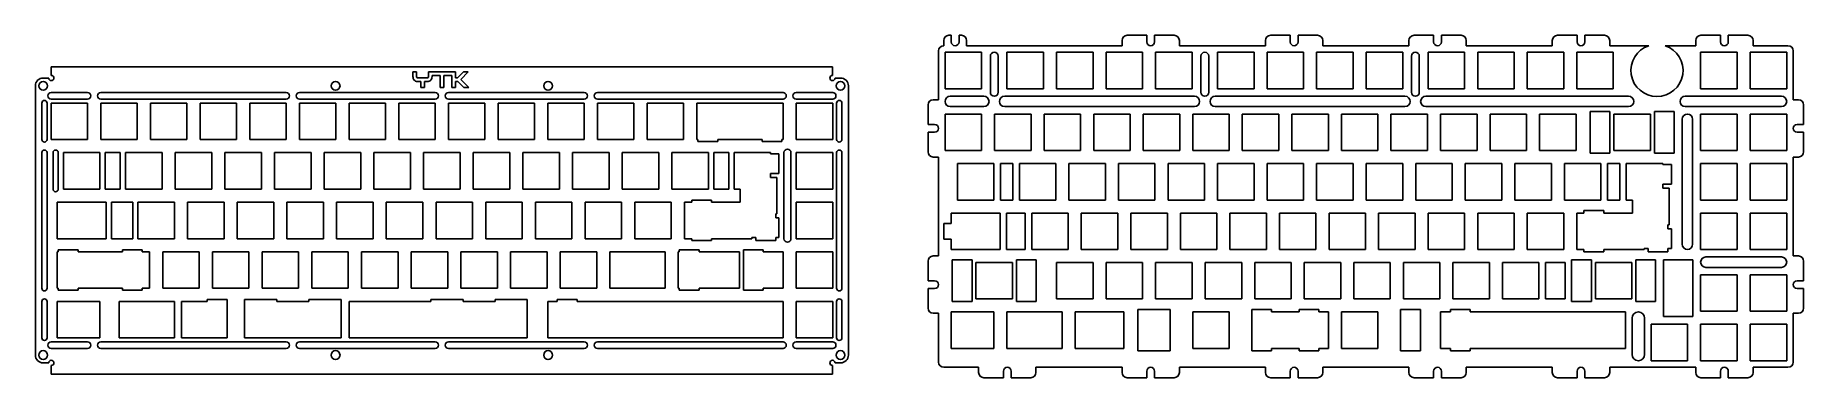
# Model space of a CAD drawing. Header units: millimetres. Extents: x 108 to 787, y 98 to 230.
import ezdxf

# ---------------------------------------------------------------- set-up
doc = ezdxf.new("R2010")
doc.units = ezdxf.units.MM

msp = doc.modelspace()

# ---------------------------------------------------------------- linework, layer by layer
for p, q in [((454.76, 205.14), (454.76, 223.89)), ((456.76, 225.89), (456.76, 227.89)), ((458.76, 229.89), (459.63, 229.89)), ((459.63, 227.39), (459.63, 229.89)), ((462.63, 229.89), (463.51, 229.89)), ((462.63, 227.39), (462.63, 229.89)), ((465.51, 225.89), (465.51, 227.89)), ((465.51, 225.89), (525.13, 225.89)), ((525.13, 227.89), (525.13, 225.89)), ((527.13, 229.89), (534.63, 229.89)), ((534.63, 227.39), (534.63, 229.89)), ((537.63, 229.89), (545.13, 229.89)), ((537.63, 227.39), (537.63, 229.89)), ((547.13, 227.89), (547.13, 225.89)), ((547.13, 225.89), (580.13, 225.89)), ((580.13, 227.89), (580.13, 225.89)), ((582.13, 229.89), (589.63, 229.89)), ((589.63, 227.39), (589.63, 229.89)), ((592.63, 229.89), (600.13, 229.89)), ((592.63, 227.39), (592.63, 229.89)), ((602.13, 227.89), (602.13, 225.89)), ((602.13, 225.89), (635.13, 225.89)), ((635.13, 227.89), (635.13, 225.89)), ((644.63, 229.89), (637.13, 229.89)), ((644.63, 227.39), (644.63, 229.89)), ((655.13, 229.89), (647.63, 229.89)), ((647.63, 227.39), (647.63, 229.89)), ((657.13, 227.89), (657.13, 225.89)), ((657.13, 225.89), (690.13, 225.89)), ((690.13, 227.89), (690.13, 225.89)), ((699.63, 229.89), (692.13, 229.89)), ((699.63, 227.39), (699.63, 229.89)), ((710.13, 229.89), (702.63, 229.89)), ((702.63, 227.39), (702.63, 229.89)), ((712.13, 227.89), (712.13, 225.89)), ((712.13, 225.89), (727.13, 225.89)), ((733.38, 225.89), (745.13, 225.89)), ((745.13, 227.89), (745.13, 225.89)), ((754.63, 229.89), (747.13, 229.89)), ((754.63, 227.39), (754.63, 229.89)), ((765.13, 229.89), (757.63, 229.89)), ((757.63, 227.39), (757.63, 229.89)), ((767.13, 227.89), (767.13, 225.89)), ((767.13, 225.89), (780.51, 225.89)), ((782.51, 223.89), (782.51, 205.14)), ((114.53, 217.83), (414.08, 217.83)), ((114.53, 217.83), (114.53, 214.48)), ((414.08, 217.83), (414.08, 214.48)), ((474.63, 221.89), (474.63, 208.02)), ((477.63, 221.89), (477.63, 208.02)), ((555.38, 221.89), (555.38, 208.02)), ((558.38, 221.89), (558.38, 208.02)), ((636.13, 221.89), (636.13, 208.02)), ((639.13, 221.89), (639.13, 208.02)), ((108.43, 107.08), (108.43, 210.48)), ((111.43, 213.48), (113.53, 213.48)), ((254.62, 215.87), (253.22, 215.87)), ((253.22, 215.87), (253.22, 214.01)), ((253.22, 214.01), (253.24, 213.71)), ((253.24, 213.71), (253.33, 213.35)), ((253.33, 213.35), (253.48, 213.01)), ((253.48, 213.01), (253.7, 212.72)), ((253.7, 212.72), (253.89, 212.53)), ((253.89, 212.53), (254.19, 212.34)), ((254.19, 212.34), (254.53, 212.21)), ((254.53, 212.21), (254.91, 212.17)), ((254.62, 214.01), (254.62, 215.87)), ((254.71, 213.65), (254.62, 214.01)), ((254.91, 213.57), (254.71, 213.65)), ((258.86, 213.57), (254.91, 213.57)), ((254.91, 212.17), (256.2, 212.17)), ((256.2, 212.17), (256.2, 209.87)), ((257.6, 209.87), (257.6, 212.17)), ((257.6, 212.17), (258.86, 212.17)), ((259.1, 213.71), (258.86, 213.57)), ((258.86, 212.17), (259.11, 212.19)), ((259.15, 214.01), (259.1, 213.71)), ((259.11, 212.19), (259.46, 212.28)), ((260.55, 215.87), (259.15, 215.87)), ((259.15, 215.87), (259.15, 214.01)), ((259.46, 212.28), (259.78, 212.46)), ((259.78, 212.46), (260.07, 212.7)), ((260.07, 212.7), (260.25, 212.94)), ((260.25, 212.94), (260.42, 213.26)), ((260.42, 213.26), (260.52, 213.62)), ((260.52, 213.62), (260.55, 214.01)), ((268.1, 215.87), (260.55, 215.87)), ((260.55, 214.47), (263.6, 214.47)), ((260.55, 214.01), (260.55, 214.47)), ((263.6, 214.47), (263.6, 209.87)), ((265, 209.87), (265, 214.47)), ((265, 214.47), (268.1, 214.47)), ((269.5, 215.87), (268.1, 215.87)), ((268.1, 214.47), (268.1, 209.87)), ((269.5, 213.57), (269.5, 215.87)), ((270.36, 213.57), (269.5, 213.57)), ((269.5, 209.87), (269.5, 212.17)), ((269.5, 212.17), (270.38, 212.17)), ((272.54, 215.87), (270.36, 213.57)), ((270.38, 212.17), (272.7, 209.87)), ((271.58, 212.86), (274.45, 215.87)), ((274.61, 209.87), (271.58, 212.86)), ((274.45, 215.87), (272.54, 215.87)), ((415.08, 213.48), (417.18, 213.48)), ((420.18, 210.48), (420.18, 107.08)), ((110.9, 189.88), (110.9, 203.88)), ((112.9, 189.88), (112.9, 203.88)), ((114.43, 207.9), (128.43, 207.9)), ((114.43, 205.4), (128.43, 205.4)), ((114.43, 203.88), (128.43, 203.88)), ((114.43, 189.88), (114.43, 203.88)), ((128.43, 203.88), (128.43, 189.88)), ((133.48, 207.9), (204.63, 207.9)), ((133.48, 205.4), (204.63, 205.4)), ((133.48, 203.88), (147.48, 203.88)), ((133.48, 189.88), (133.48, 203.88)), ((147.48, 203.88), (147.48, 189.88)), ((152.53, 203.88), (166.53, 203.88)), ((152.53, 189.88), (152.53, 203.88)), ((166.53, 203.88), (166.53, 189.88)), ((171.58, 203.88), (185.58, 203.88)), ((171.58, 189.88), (171.58, 203.88)), ((185.58, 203.88), (185.58, 189.88)), ((190.63, 203.88), (204.63, 203.88)), ((190.63, 189.88), (190.63, 203.88)), ((204.63, 203.88), (204.63, 189.88)), ((209.68, 207.9), (261.78, 207.9)), ((209.68, 205.4), (261.78, 205.4)), ((209.68, 203.88), (223.68, 203.88)), ((209.68, 189.88), (209.68, 203.88)), ((223.68, 203.88), (223.68, 189.88)), ((228.73, 203.88), (242.73, 203.88)), ((228.73, 189.88), (228.73, 203.88)), ((242.73, 203.88), (242.73, 189.88)), ((247.78, 203.88), (261.78, 203.88)), ((247.78, 189.88), (247.78, 203.88)), ((256.2, 209.87), (257.6, 209.87)), ((261.78, 203.88), (261.78, 189.88)), ((263.6, 209.87), (265, 209.87)), ((266.83, 207.9), (318.93, 207.9)), ((266.83, 205.4), (318.93, 205.4)), ((266.83, 203.88), (280.83, 203.88)), ((266.83, 189.88), (266.83, 203.88)), ((268.1, 209.87), (269.5, 209.87)), ((272.7, 209.87), (274.61, 209.87)), ((280.83, 203.88), (280.83, 189.88)), ((285.88, 203.88), (299.88, 203.88)), ((285.88, 189.88), (285.88, 203.88)), ((299.88, 203.88), (299.88, 189.88)), ((304.93, 203.88), (318.93, 203.88)), ((304.93, 189.88), (304.93, 203.88)), ((318.93, 203.88), (318.93, 189.88)), ((323.98, 207.9), (395.13, 207.9)), ((323.98, 205.4), (395.13, 205.4)), ((323.98, 203.88), (337.98, 203.88)), ((323.98, 189.88), (323.98, 203.88)), ((337.98, 203.88), (337.98, 189.88)), ((343.03, 203.88), (357.03, 203.88)), ((343.03, 189.88), (343.03, 203.88)), ((357.03, 203.88), (357.03, 189.88)), ((362.08, 189.88), (362.08, 203.88)), ((362.08, 203.88), (395.13, 203.88)), ((395.13, 203.88), (395.13, 189.88)), ((400.18, 207.9), (414.18, 207.9)), ((400.18, 205.4), (414.18, 205.4)), ((400.18, 203.88), (414.18, 203.88)), ((400.18, 189.88), (400.18, 203.88)), ((414.18, 203.88), (414.18, 189.88)), ((415.7, 203.88), (415.7, 189.88)), ((417.7, 203.88), (417.7, 189.88)), ((454.76, 205.14), (452.76, 205.14)), ((459.26, 206.52), (472.13, 206.52)), ((480.13, 206.52), (552.88, 206.52)), ((560.88, 206.52), (633.63, 206.52)), ((641.63, 206.52), (719.38, 206.52)), ((741.13, 206.52), (778.01, 206.52)), ((782.51, 205.14), (784.51, 205.14)), ((450.76, 203.14), (450.76, 195.64)), ((459.26, 202.52), (472.13, 202.52)), ((480.13, 202.52), (552.88, 202.52)), ((560.88, 202.52), (633.63, 202.52)), ((641.63, 202.52), (719.38, 202.52)), ((739.93, 197.64), (739.93, 149.64)), ((741.13, 202.52), (778.01, 202.52)), ((743.93, 197.64), (743.93, 149.64)), ((786.51, 203.14), (786.51, 195.64)), ((128.43, 189.88), (114.43, 189.88)), ((147.48, 189.88), (133.48, 189.88)), ((166.53, 189.88), (152.53, 189.88)), ((185.58, 189.88), (171.58, 189.88)), ((204.63, 189.88), (190.63, 189.88)), ((223.68, 189.88), (209.68, 189.88)), ((242.73, 189.88), (228.73, 189.88)), ((261.78, 189.88), (247.78, 189.88)), ((280.83, 189.88), (266.83, 189.88)), ((299.88, 189.88), (285.88, 189.88)), ((318.93, 189.88), (304.93, 189.88)), ((337.98, 189.88), (323.98, 189.88)), ((357.03, 189.88), (343.03, 189.88)), ((362.49, 189.88), (362.08, 189.88)), ((387.11, 189.88), (370.09, 189.88)), ((395.13, 189.88), (394.71, 189.88)), ((414.18, 189.88), (400.18, 189.88)), ((453.26, 195.64), (450.76, 195.64)), ((450.76, 192.64), (450.76, 185.14)), ((453.26, 192.64), (450.76, 192.64)), ((784.01, 195.64), (786.51, 195.64)), ((784.01, 192.64), (786.51, 192.64)), ((786.51, 192.64), (786.51, 185.14)), ((110.9, 132.73), (110.9, 184.83)), ((112.9, 132.73), (112.9, 184.83)), ((115.19, 170.83), (115.19, 184.83)), ((117.19, 170.83), (117.19, 184.83)), ((119.19, 184.83), (133.19, 184.83)), ((119.19, 170.83), (119.19, 184.83)), ((133.19, 184.83), (133.19, 170.83)), ((135.19, 184.83), (135.19, 170.83)), ((135.19, 184.83), (141, 184.83)), ((141, 170.83), (141, 184.83)), ((143, 184.83), (157, 184.83)), ((143, 170.83), (143, 184.83)), ((157, 184.83), (157, 170.83)), ((162.05, 184.83), (176.05, 184.83)), ((162.05, 170.83), (162.05, 184.83)), ((176.05, 184.83), (176.05, 170.83)), ((181.1, 184.83), (195.1, 184.83)), ((181.1, 170.83), (181.1, 184.83)), ((195.1, 184.83), (195.1, 170.83)), ((200.15, 184.83), (214.15, 184.83)), ((200.15, 170.83), (200.15, 184.83)), ((214.15, 184.83), (214.15, 170.83)), ((219.2, 184.83), (233.2, 184.83)), ((219.2, 170.83), (219.2, 184.83)), ((233.2, 184.83), (233.2, 170.83)), ((238.25, 184.83), (252.25, 184.83)), ((238.25, 170.83), (238.25, 184.83)), ((252.25, 184.83), (252.25, 170.83)), ((257.3, 184.83), (271.3, 184.83)), ((257.3, 170.83), (257.3, 184.83)), ((271.3, 184.83), (271.3, 170.83)), ((276.35, 184.83), (290.35, 184.83)), ((276.35, 170.83), (276.35, 184.83)), ((290.35, 184.83), (290.35, 170.83)), ((295.4, 184.83), (309.4, 184.83)), ((295.4, 170.83), (295.4, 184.83)), ((309.4, 184.83), (309.4, 170.83)), ((314.45, 184.83), (328.45, 184.83)), ((314.45, 170.83), (314.45, 184.83)), ((328.45, 184.83), (328.45, 170.83)), ((333.5, 184.83), (347.5, 184.83)), ((333.5, 170.83), (333.5, 184.83)), ((347.5, 184.83), (347.5, 170.83)), ((352.55, 184.83), (366.55, 184.83)), ((352.55, 170.83), (352.55, 184.83)), ((366.55, 184.83), (366.55, 170.83)), ((368.55, 184.83), (368.55, 170.83)), ((368.55, 184.83), (374.36, 184.83)), ((374.36, 184.83), (374.36, 170.83)), ((390.36, 184.83), (376.36, 184.83)), ((376.36, 184.83), (376.36, 170.83)), ((390.36, 184.42), (390.36, 184.83)), ((398.18, 151.78), (398.18, 184.83)), ((400.18, 184.83), (414.18, 184.83)), ((400.18, 170.83), (400.18, 184.83)), ((414.18, 184.83), (414.18, 170.83)), ((415.7, 184.83), (415.7, 132.73)), ((417.7, 184.83), (417.7, 132.73)), ((454.76, 183.14), (452.76, 183.14)), ((454.76, 183.14), (454.76, 145.14)), ((782.51, 183.14), (782.51, 145.14)), ((782.51, 183.14), (784.51, 183.14)), ((390.36, 175.3), (390.36, 176.82)), ((478.51, 180.64), (483.26, 180.64)), ((711.26, 180.64), (716.01, 180.64)), ((133.19, 170.83), (119.19, 170.83)), ((135.19, 170.83), (141, 170.83)), ((157, 170.83), (143, 170.83)), ((176.05, 170.83), (162.05, 170.83)), ((195.1, 170.83), (181.1, 170.83)), ((214.15, 170.83), (200.15, 170.83)), ((233.2, 170.83), (219.2, 170.83)), ((252.25, 170.83), (238.25, 170.83)), ((271.3, 170.83), (257.3, 170.83)), ((290.35, 170.83), (276.35, 170.83)), ((309.4, 170.83), (295.4, 170.83)), ((328.45, 170.83), (314.45, 170.83)), ((347.5, 170.83), (333.5, 170.83)), ((366.55, 170.83), (352.55, 170.83)), ((368.55, 170.83), (374.36, 170.83)), ((376.36, 170.83), (378.75, 170.83)), ((378.75, 170.83), (378.75, 165.78)), ((392.75, 175.3), (390.36, 175.3)), ((392.75, 161.3), (392.75, 175.3)), ((414.18, 170.83), (400.18, 170.83)), ((135.57, 165.78), (116.81, 165.78)), ((116.81, 165.78), (116.81, 151.78)), ((135.57, 151.78), (135.57, 165.78)), ((137.57, 151.78), (137.57, 165.78)), ((137.57, 165.78), (145.76, 165.78)), ((145.76, 151.78), (145.76, 165.78)), ((147.76, 165.78), (161.76, 165.78)), ((147.76, 151.78), (147.76, 165.78)), ((161.76, 165.78), (161.76, 151.78)), ((166.81, 165.78), (180.81, 165.78)), ((166.81, 151.78), (166.81, 165.78)), ((180.81, 165.78), (180.81, 151.78)), ((185.86, 165.78), (199.86, 165.78)), ((185.86, 151.78), (185.86, 165.78)), ((199.86, 165.78), (199.86, 151.78)), ((204.91, 165.78), (218.91, 165.78)), ((204.91, 151.78), (204.91, 165.78)), ((218.91, 165.78), (218.91, 151.78)), ((223.96, 165.78), (237.96, 165.78)), ((223.96, 151.78), (223.96, 165.78)), ((237.96, 165.78), (237.96, 151.78)), ((243.01, 165.78), (257.01, 165.78)), ((243.01, 151.78), (243.01, 165.78)), ((257.01, 165.78), (257.01, 151.78)), ((262.06, 165.78), (276.06, 165.78)), ((262.06, 151.78), (262.06, 165.78)), ((276.06, 165.78), (276.06, 151.78)), ((281.11, 165.78), (295.11, 165.78)), ((281.11, 151.78), (281.11, 165.78)), ((295.11, 165.78), (295.11, 151.78)), ((300.16, 165.78), (314.16, 165.78)), ((300.16, 151.78), (300.16, 165.78)), ((314.16, 165.78), (314.16, 151.78)), ((319.21, 165.78), (333.21, 165.78)), ((319.21, 151.78), (319.21, 165.78)), ((333.21, 165.78), (333.21, 151.78)), ((338.26, 165.78), (352.26, 165.78)), ((338.26, 151.78), (338.26, 165.78)), ((352.26, 165.78), (352.26, 151.78)), ((357.31, 165.78), (360.11, 165.78)), ((357.31, 151.78), (357.31, 165.78)), ((367.71, 165.78), (378.75, 165.78)), ((400.18, 165.78), (414.18, 165.78)), ((400.18, 151.78), (400.18, 165.78)), ((414.18, 165.78), (414.18, 151.78)), ((478.51, 166.64), (483.26, 166.64)), ((711.26, 166.64), (716.01, 166.64)), ((392.33, 161.3), (392.75, 161.3)), ((456.76, 154.64), (456.76, 157.64)), ((456.76, 157.64), (459.63, 157.64)), ((480.88, 161.64), (488.01, 161.64)), ((116.81, 151.78), (135.57, 151.78)), ((137.57, 151.78), (145.76, 151.78)), ((161.76, 151.78), (147.76, 151.78)), ((180.81, 151.78), (166.81, 151.78)), ((199.86, 151.78), (185.86, 151.78)), ((218.91, 151.78), (204.91, 151.78)), ((237.96, 151.78), (223.96, 151.78)), ((257.01, 151.78), (243.01, 151.78)), ((276.06, 151.78), (262.06, 151.78)), ((295.11, 151.78), (281.11, 151.78)), ((314.16, 151.78), (300.16, 151.78)), ((333.21, 151.78), (319.21, 151.78)), ((352.26, 151.78), (338.26, 151.78)), ((360.11, 151.78), (357.31, 151.78)), ((383.22, 151.78), (367.71, 151.78)), ((383.22, 151.78), (383.22, 152.19)), ((414.18, 151.78), (400.18, 151.78)), ((456.76, 154.64), (456.76, 151.64)), ((456.76, 151.64), (459.63, 151.64)), ((117.22, 146.73), (116.81, 146.73)), ((116.81, 146.73), (116.81, 132.73)), ((141.84, 146.73), (124.82, 146.73)), ((152.24, 146.73), (149.44, 146.73)), ((152.24, 146.73), (152.24, 132.73)), ((157.29, 146.73), (171.29, 146.73)), ((157.29, 132.73), (157.29, 146.73)), ((171.29, 146.73), (171.29, 132.73)), ((176.34, 146.73), (190.34, 146.73)), ((176.34, 132.73), (176.34, 146.73)), ((190.34, 146.73), (190.34, 132.73)), ((195.39, 146.73), (209.39, 146.73)), ((195.39, 132.73), (195.39, 146.73)), ((209.39, 146.73), (209.39, 132.73)), ((214.44, 146.73), (228.44, 146.73)), ((214.44, 132.73), (214.44, 146.73)), ((228.44, 146.73), (228.44, 132.73)), ((233.49, 146.73), (247.49, 146.73)), ((233.49, 132.73), (233.49, 146.73)), ((247.49, 146.73), (247.49, 132.73)), ((252.54, 146.73), (266.54, 146.73)), ((252.54, 132.73), (252.54, 146.73)), ((266.54, 146.73), (266.54, 132.73)), ((271.59, 146.73), (285.59, 146.73)), ((271.59, 132.73), (271.59, 146.73)), ((285.59, 146.73), (285.59, 132.73)), ((290.64, 146.73), (304.64, 146.73)), ((290.64, 132.73), (290.64, 146.73)), ((304.64, 146.73), (304.64, 132.73)), ((309.69, 146.73), (323.69, 146.73)), ((309.69, 132.73), (309.69, 146.73)), ((323.69, 146.73), (323.69, 132.73)), ((328.74, 146.73), (349.88, 146.73)), ((328.74, 132.73), (328.74, 146.73)), ((349.88, 132.73), (349.88, 146.73)), ((355.35, 146.73), (354.93, 146.73)), ((354.93, 146.73), (354.93, 132.73)), ((378.46, 146.73), (362.95, 146.73)), ((378.46, 132.73), (378.46, 146.73)), ((395.13, 146.73), (387.57, 146.73)), ((395.13, 132.73), (395.13, 146.73)), ((400.18, 146.73), (414.18, 146.73)), ((400.18, 132.73), (400.18, 146.73)), ((414.18, 146.73), (414.18, 132.73)), ((450.76, 135.64), (450.76, 143.14)), ((454.76, 145.14), (452.76, 145.14)), ((480.88, 147.64), (488.01, 147.64)), ((687.51, 142.64), (695.03, 142.64)), ((749.01, 144.77), (778.01, 144.77)), ((782.51, 145.14), (784.51, 145.14)), ((786.51, 135.64), (786.51, 143.14)), ((453.26, 135.64), (450.76, 135.64)), ((749.01, 140.77), (778.01, 140.77)), ((784.01, 135.64), (786.51, 135.64)), ((116.81, 132.73), (117.22, 132.73)), ((124.82, 132.73), (141.84, 132.73)), ((149.44, 132.73), (152.24, 132.73)), ((171.29, 132.73), (157.29, 132.73)), ((190.34, 132.73), (176.34, 132.73)), ((209.39, 132.73), (195.39, 132.73)), ((228.44, 132.73), (214.44, 132.73)), ((247.49, 132.73), (233.49, 132.73)), ((266.54, 132.73), (252.54, 132.73)), ((285.59, 132.73), (271.59, 132.73)), ((304.64, 132.73), (290.64, 132.73)), ((323.69, 132.73), (309.69, 132.73)), ((349.88, 132.73), (328.74, 132.73)), ((354.93, 132.73), (355.35, 132.73)), ((362.95, 132.73), (378.46, 132.73)), ((387.57, 132.73), (395.13, 132.73)), ((414.18, 132.73), (400.18, 132.73)), ((450.76, 125.14), (450.76, 132.64)), ((453.26, 132.64), (450.76, 132.64)), ((784.01, 132.64), (786.51, 132.64)), ((786.51, 125.14), (786.51, 132.64)), ((110.9, 113.68), (110.9, 127.68)), ((112.9, 113.68), (112.9, 127.68)), ((133.19, 127.68), (116.81, 127.68)), ((116.81, 127.68), (116.81, 113.68)), ((133.19, 127.68), (133.19, 113.68)), ((161.76, 127.68), (140.62, 127.68)), ((140.62, 127.68), (140.62, 113.68)), ((161.76, 127.68), (161.76, 113.68)), ((174.36, 127.68), (164.43, 127.68)), ((164.43, 127.68), (164.43, 113.68)), ((201.02, 127.68), (213.28, 127.68)), ((228.73, 127.68), (260.1, 127.68)), ((228.73, 113.68), (228.73, 127.68)), ((284.72, 127.68), (272.46, 127.68)), ((304.93, 127.68), (308.54, 127.68)), ((304.93, 113.68), (304.93, 127.68)), ((316.14, 127.68), (395.13, 127.68)), ((395.13, 127.68), (395.13, 113.68)), ((400.18, 127.68), (414.18, 127.68)), ((400.18, 113.68), (400.18, 127.68)), ((414.18, 127.68), (414.18, 113.68)), ((415.7, 127.68), (415.7, 113.68)), ((417.7, 127.68), (417.7, 113.68)), ((454.76, 123.14), (452.76, 123.14)), ((454.76, 123.14), (454.76, 104.39)), ((687.51, 128.64), (695.03, 128.64)), ((782.51, 123.14), (782.51, 104.39)), ((782.51, 123.14), (784.51, 123.14)), ((114.43, 112.15), (128.43, 112.15)), ((114.43, 109.65), (128.43, 109.65)), ((116.81, 113.68), (133.19, 113.68)), ((133.48, 112.15), (204.63, 112.15)), ((133.48, 109.65), (204.63, 109.65)), ((140.62, 113.68), (161.76, 113.68)), ((181.96, 113.68), (164.43, 113.68)), ((225.64, 113.68), (188.66, 113.68)), ((209.68, 112.15), (261.78, 112.15)), ((209.68, 109.65), (261.78, 109.65)), ((297.08, 113.68), (228.73, 113.68)), ((266.83, 112.15), (318.93, 112.15)), ((266.83, 109.65), (318.93, 109.65)), ((395.13, 113.68), (304.93, 113.68)), ((323.98, 112.15), (395.13, 112.15)), ((323.98, 109.65), (395.13, 109.65)), ((414.18, 113.68), (400.18, 113.68)), ((400.18, 112.15), (414.18, 112.15)), ((400.18, 109.65), (414.18, 109.65)), ((113.53, 104.08), (111.43, 104.08)), ((114.53, 103.08), (114.53, 99.73)), ((414.08, 103.08), (414.08, 99.73)), ((417.18, 104.08), (415.08, 104.08)), ((470.13, 102.39), (456.76, 102.39)), ((470.13, 100.39), (470.13, 102.39)), ((525.13, 102.39), (492.13, 102.39)), ((492.13, 100.39), (492.13, 102.39)), ((525.13, 100.39), (525.13, 102.39)), ((580.13, 102.39), (547.13, 102.39)), ((547.13, 100.39), (547.13, 102.39)), ((580.13, 100.39), (580.13, 102.39)), ((635.13, 102.39), (602.13, 102.39)), ((602.13, 100.39), (602.13, 102.39)), ((635.13, 100.39), (635.13, 102.39)), ((690.13, 102.39), (657.13, 102.39)), ((657.13, 100.39), (657.13, 102.39)), ((690.13, 100.39), (690.13, 102.39)), ((745.13, 102.39), (712.13, 102.39)), ((712.13, 100.39), (712.13, 102.39)), ((745.13, 100.39), (745.13, 102.39)), ((780.51, 102.39), (767.13, 102.39)), ((767.13, 100.39), (767.13, 102.39)), ((414.08, 99.73), (114.53, 99.73)), ((472.13, 98.39), (479.63, 98.39)), ((479.63, 100.89), (479.63, 98.39)), ((482.63, 100.89), (482.63, 98.39)), ((482.63, 98.39), (490.13, 98.39)), ((527.13, 98.39), (534.63, 98.39)), ((534.63, 100.89), (534.63, 98.39)), ((537.63, 100.89), (537.63, 98.39)), ((537.63, 98.39), (545.13, 98.39)), ((582.13, 98.39), (589.63, 98.39)), ((589.63, 100.89), (589.63, 98.39)), ((592.63, 100.89), (592.63, 98.39)), ((592.63, 98.39), (600.13, 98.39)), ((644.63, 98.39), (637.13, 98.39)), ((644.63, 100.89), (644.63, 98.39)), ((647.63, 100.89), (647.63, 98.39)), ((655.13, 98.39), (647.63, 98.39)), ((699.63, 98.39), (692.13, 98.39)), ((699.63, 100.89), (699.63, 98.39)), ((702.63, 100.89), (702.63, 98.39)), ((710.13, 98.39), (702.63, 98.39)), ((754.63, 98.39), (747.13, 98.39)), ((754.63, 100.89), (754.63, 98.39)), ((757.63, 100.89), (757.63, 98.39)), ((765.13, 98.39), (757.63, 98.39))]:
    msp.add_line(p, q)
at = {"color": 0}
for p, q in [((457.26, 223.39), (471.26, 223.39)), ((457.26, 209.39), (457.26, 223.39)), ((471.26, 223.39), (471.26, 209.39)), ((481.01, 223.39), (495.01, 223.39)), ((481.01, 209.39), (481.01, 223.39)), ((495.01, 223.39), (495.01, 209.39)), ((500.01, 223.39), (514.01, 223.39)), ((500.01, 209.39), (500.01, 223.39)), ((514.01, 223.39), (514.01, 209.39)), ((519.01, 223.39), (533.01, 223.39)), ((519.01, 209.39), (519.01, 223.39)), ((533.01, 223.39), (533.01, 209.39)), ((538.01, 223.39), (552.01, 223.39)), ((538.01, 209.39), (538.01, 223.39)), ((552.01, 223.39), (552.01, 209.39)), ((561.76, 223.39), (575.76, 223.39)), ((561.76, 209.39), (561.76, 223.39)), ((575.76, 223.39), (575.76, 209.39)), ((580.76, 223.39), (594.76, 223.39)), ((580.76, 209.39), (580.76, 223.39)), ((594.76, 223.39), (594.76, 209.39)), ((599.76, 223.39), (613.76, 223.39)), ((599.76, 209.39), (599.76, 223.39)), ((613.76, 223.39), (613.76, 209.39)), ((618.76, 223.39), (632.76, 223.39)), ((618.76, 209.39), (618.76, 223.39)), ((632.76, 223.39), (632.76, 209.39)), ((642.51, 223.39), (656.51, 223.39)), ((642.51, 209.39), (642.51, 223.39)), ((656.51, 223.39), (656.51, 209.39)), ((661.51, 223.39), (675.51, 223.39)), ((661.51, 209.39), (661.51, 223.39)), ((675.51, 223.39), (675.51, 209.39)), ((680.51, 223.39), (694.51, 223.39)), ((680.51, 209.39), (680.51, 223.39)), ((694.51, 223.39), (694.51, 209.39)), ((699.51, 223.39), (713.51, 223.39)), ((699.51, 209.39), (699.51, 223.39)), ((713.51, 223.39), (713.51, 209.39)), ((747.01, 223.39), (761.01, 223.39)), ((747.01, 209.39), (747.01, 223.39)), ((761.01, 223.39), (761.01, 209.39)), ((766.01, 223.39), (780.01, 223.39)), ((766.01, 209.39), (766.01, 223.39)), ((780.01, 223.39), (780.01, 209.39)), ((471.26, 209.39), (457.26, 209.39)), ((495.01, 209.39), (481.01, 209.39)), ((514.01, 209.39), (500.01, 209.39)), ((533.01, 209.39), (519.01, 209.39)), ((552.01, 209.39), (538.01, 209.39)), ((575.76, 209.39), (561.76, 209.39)), ((594.76, 209.39), (580.76, 209.39)), ((613.76, 209.39), (599.76, 209.39)), ((632.76, 209.39), (618.76, 209.39)), ((656.51, 209.39), (642.51, 209.39)), ((675.51, 209.39), (661.51, 209.39)), ((694.51, 209.39), (680.51, 209.39)), ((713.51, 209.39), (699.51, 209.39)), ((761.01, 209.39), (747.01, 209.39)), ((780.01, 209.39), (766.01, 209.39)), ((457.26, 199.64), (471.26, 199.64)), ((457.26, 185.64), (457.26, 199.64)), ((471.26, 199.64), (471.26, 185.64)), ((476.26, 199.64), (490.26, 199.64)), ((476.26, 185.64), (476.26, 199.64)), ((490.26, 199.64), (490.26, 185.64)), ((495.26, 199.64), (509.26, 199.64)), ((495.26, 185.64), (495.26, 199.64)), ((509.26, 199.64), (509.26, 185.64)), ((514.26, 199.64), (528.26, 199.64)), ((514.26, 185.64), (514.26, 199.64)), ((528.26, 199.64), (528.26, 185.64)), ((533.26, 199.64), (547.26, 199.64)), ((533.26, 185.64), (533.26, 199.64)), ((547.26, 199.64), (547.26, 185.64)), ((552.26, 199.64), (566.26, 199.64)), ((552.26, 185.64), (552.26, 199.64)), ((566.26, 199.64), (566.26, 185.64)), ((571.26, 199.64), (585.26, 199.64)), ((571.26, 185.64), (571.26, 199.64)), ((585.26, 199.64), (585.26, 185.64)), ((590.26, 199.64), (604.26, 199.64)), ((590.26, 185.64), (590.26, 199.64)), ((604.26, 199.64), (604.26, 185.64)), ((609.26, 199.64), (623.26, 199.64)), ((609.26, 185.64), (609.26, 199.64)), ((623.26, 199.64), (623.26, 185.64)), ((628.26, 199.64), (642.26, 199.64)), ((628.26, 185.64), (628.26, 199.64)), ((642.26, 199.64), (642.26, 185.64)), ((647.26, 199.64), (661.26, 199.64)), ((647.26, 185.64), (647.26, 199.64)), ((661.26, 199.64), (661.26, 185.64)), ((666.26, 199.64), (680.26, 199.64)), ((666.26, 185.64), (666.26, 199.64)), ((680.26, 199.64), (680.26, 185.64)), ((685.26, 199.64), (699.26, 199.64)), ((685.26, 185.64), (685.26, 199.64)), ((699.26, 199.64), (699.26, 185.64)), ((704.66, 200.61), (704.66, 184.67)), ((704.66, 200.61), (712.23, 200.61)), ((712.23, 184.67), (712.23, 200.61)), ((727.76, 199.64), (713.76, 199.64)), ((713.76, 199.64), (713.76, 185.64)), ((727.76, 199.64), (727.76, 185.64)), ((729.28, 184.67), (729.28, 200.61)), ((736.86, 200.61), (729.28, 200.61)), ((736.86, 200.61), (736.86, 184.67)), ((747.01, 199.64), (761.01, 199.64)), ((747.01, 185.64), (747.01, 199.64)), ((761.01, 199.64), (761.01, 185.64)), ((766.01, 199.64), (780.01, 199.64)), ((766.01, 185.64), (766.01, 199.64)), ((780.01, 199.64), (780.01, 185.64)), ((471.26, 185.64), (457.26, 185.64)), ((490.26, 185.64), (476.26, 185.64)), ((509.26, 185.64), (495.26, 185.64)), ((528.26, 185.64), (514.26, 185.64)), ((547.26, 185.64), (533.26, 185.64)), ((566.26, 185.64), (552.26, 185.64)), ((585.26, 185.64), (571.26, 185.64)), ((604.26, 185.64), (590.26, 185.64)), ((623.26, 185.64), (609.26, 185.64)), ((642.26, 185.64), (628.26, 185.64)), ((661.26, 185.64), (647.26, 185.64)), ((680.26, 185.64), (666.26, 185.64)), ((699.26, 185.64), (685.26, 185.64)), ((704.66, 184.67), (712.23, 184.67)), ((713.76, 185.64), (727.76, 185.64)), ((736.86, 184.67), (729.28, 184.67)), ((761.01, 185.64), (747.01, 185.64)), ((780.01, 185.64), (766.01, 185.64)), ((462.01, 180.64), (476.01, 180.64)), ((462.01, 166.64), (462.01, 180.64)), ((476.01, 180.64), (476.01, 166.64)), ((478.51, 180.64), (478.51, 166.64)), ((483.26, 166.64), (483.26, 180.64)), ((485.76, 180.64), (499.76, 180.64)), ((485.76, 166.64), (485.76, 180.64)), ((499.76, 180.64), (499.76, 166.64)), ((504.76, 180.64), (518.76, 180.64)), ((504.76, 166.64), (504.76, 180.64)), ((518.76, 180.64), (518.76, 166.64)), ((523.76, 180.64), (537.76, 180.64)), ((523.76, 166.64), (523.76, 180.64)), ((537.76, 180.64), (537.76, 166.64)), ((542.76, 180.64), (556.76, 180.64)), ((542.76, 166.64), (542.76, 180.64)), ((556.76, 180.64), (556.76, 166.64)), ((561.76, 180.64), (575.76, 180.64)), ((561.76, 166.64), (561.76, 180.64)), ((575.76, 180.64), (575.76, 166.64)), ((580.76, 180.64), (594.76, 180.64)), ((580.76, 166.64), (580.76, 180.64)), ((594.76, 180.64), (594.76, 166.64)), ((599.76, 180.64), (613.76, 180.64)), ((599.76, 166.64), (599.76, 180.64)), ((613.76, 180.64), (613.76, 166.64)), ((618.76, 180.64), (632.76, 180.64)), ((618.76, 166.64), (618.76, 180.64)), ((632.76, 180.64), (632.76, 166.64)), ((637.76, 180.64), (651.76, 180.64)), ((637.76, 166.64), (637.76, 180.64)), ((651.76, 180.64), (651.76, 166.64)), ((656.76, 180.64), (670.76, 180.64)), ((656.76, 166.64), (656.76, 180.64)), ((670.76, 180.64), (670.76, 166.64)), ((675.76, 180.64), (689.76, 180.64)), ((675.76, 166.64), (675.76, 180.64)), ((689.76, 180.64), (689.76, 166.64)), ((694.76, 180.64), (708.76, 180.64)), ((694.76, 166.64), (694.76, 180.64)), ((708.76, 180.64), (708.76, 166.64)), ((711.26, 180.64), (711.26, 166.64)), ((716.01, 166.64), (716.01, 180.64)), ((718.51, 180.64), (732.51, 180.64)), ((718.51, 166.64), (718.51, 180.64)), ((732.51, 180.64), (732.51, 180.24)), ((732.51, 180.24), (735.85, 180.24)), ((735.85, 172.67), (735.85, 180.24)), ((747.01, 180.64), (761.01, 180.64)), ((747.01, 166.64), (747.01, 180.64)), ((761.01, 180.64), (761.01, 166.64)), ((766.01, 180.64), (780.01, 180.64)), ((766.01, 166.64), (766.01, 180.64)), ((780.01, 180.64), (780.01, 166.64)), ((732.51, 172.67), (732.51, 171.14)), ((735.85, 172.67), (732.51, 172.67)), ((734.88, 171.14), (732.51, 171.14)), ((734.88, 157.14), (734.88, 171.14)), ((476.01, 166.64), (462.01, 166.64)), ((499.76, 166.64), (485.76, 166.64)), ((518.76, 166.64), (504.76, 166.64)), ((537.76, 166.64), (523.76, 166.64)), ((556.76, 166.64), (542.76, 166.64)), ((575.76, 166.64), (561.76, 166.64)), ((594.76, 166.64), (580.76, 166.64)), ((613.76, 166.64), (599.76, 166.64)), ((632.76, 166.64), (618.76, 166.64)), ((651.76, 166.64), (637.76, 166.64)), ((670.76, 166.64), (656.76, 166.64)), ((689.76, 166.64), (675.76, 166.64)), ((708.76, 166.64), (694.76, 166.64)), ((720.88, 166.64), (718.51, 166.64)), ((720.88, 166.64), (720.88, 161.64)), ((761.01, 166.64), (747.01, 166.64)), ((780.01, 166.64), (766.01, 166.64)), ((459.63, 161.64), (478.38, 161.64)), ((459.63, 157.64), (459.63, 161.64)), ((464.38, 161.64), (464.38, 161.64)), ((478.38, 161.64), (478.38, 147.64)), ((480.88, 161.64), (480.88, 147.64)), ((488.01, 147.64), (488.01, 161.64)), ((490.51, 161.64), (504.51, 161.64)), ((490.51, 147.64), (490.51, 161.64)), ((504.51, 161.64), (504.51, 147.64)), ((509.51, 161.64), (523.51, 161.64)), ((509.51, 147.64), (509.51, 161.64)), ((523.51, 161.64), (523.51, 147.64)), ((528.51, 161.64), (542.51, 161.64)), ((528.51, 147.64), (528.51, 161.64)), ((542.51, 161.64), (542.51, 147.64)), ((547.51, 161.64), (561.51, 161.64)), ((547.51, 147.64), (547.51, 161.64)), ((561.51, 161.64), (561.51, 147.64)), ((566.51, 161.64), (580.51, 161.64)), ((566.51, 147.64), (566.51, 161.64)), ((580.51, 161.64), (580.51, 147.64)), ((585.51, 161.64), (599.51, 161.64)), ((585.51, 147.64), (585.51, 161.64)), ((599.51, 161.64), (599.51, 147.64)), ((604.51, 161.64), (618.51, 161.64)), ((604.51, 147.64), (604.51, 161.64)), ((618.51, 161.64), (618.51, 147.64)), ((623.51, 161.64), (637.51, 161.64)), ((623.51, 147.64), (623.51, 161.64)), ((637.51, 161.64), (637.51, 147.64)), ((642.51, 161.64), (656.51, 161.64)), ((642.51, 147.64), (642.51, 161.64)), ((656.51, 161.64), (656.51, 147.64)), ((661.51, 161.64), (675.51, 161.64)), ((661.51, 147.64), (661.51, 161.64)), ((675.51, 161.64), (675.51, 147.64)), ((680.51, 161.64), (694.51, 161.64)), ((680.51, 147.64), (680.51, 161.64)), ((694.51, 161.64), (694.51, 147.64)), ((702.28, 161.64), (699.51, 161.64)), ((699.51, 147.64), (699.51, 161.64)), ((702.28, 162.61), (702.28, 161.64)), ((702.28, 162.61), (709.86, 162.61)), ((709.86, 161.64), (709.86, 162.61)), ((720.88, 161.64), (709.86, 161.64)), ((734.48, 157.14), (734.48, 155.62)), ((734.48, 157.14), (734.88, 157.14)), ((747.01, 161.64), (761.01, 161.64)), ((747.01, 147.64), (747.01, 161.64)), ((761.01, 161.64), (761.01, 147.64)), ((766.01, 161.64), (780.01, 161.64)), ((766.01, 147.64), (766.01, 161.64)), ((780.01, 161.64), (780.01, 147.64)), ((459.63, 147.64), (459.63, 151.64)), ((735.85, 155.62), (734.48, 155.62)), ((735.85, 155.62), (735.85, 148.04)), ((478.38, 147.64), (459.63, 147.64)), ((460.03, 143.61), (460.03, 127.67)), ((460.03, 143.61), (467.61, 143.61)), ((464.38, 147.64), (464.38, 147.64)), ((467.61, 127.67), (467.61, 143.61)), ((469.13, 142.64), (469.13, 128.64)), ((483.13, 142.64), (469.13, 142.64)), ((483.13, 128.64), (483.13, 142.64)), ((484.66, 127.67), (484.66, 143.61)), ((492.23, 143.61), (484.66, 143.61)), ((504.51, 147.64), (490.51, 147.64)), ((492.23, 143.61), (492.23, 127.67)), ((500.01, 142.64), (514.01, 142.64)), ((500.01, 128.64), (500.01, 142.64)), ((523.51, 147.64), (509.51, 147.64)), ((514.01, 142.64), (514.01, 128.64)), ((519.01, 142.64), (533.01, 142.64)), ((519.01, 128.64), (519.01, 142.64)), ((542.51, 147.64), (528.51, 147.64)), ((533.01, 142.64), (533.01, 128.64)), ((538.01, 142.64), (552.01, 142.64)), ((538.01, 128.64), (538.01, 142.64)), ((561.51, 147.64), (547.51, 147.64)), ((552.01, 142.64), (552.01, 128.64)), ((557.01, 142.64), (571.01, 142.64)), ((557.01, 128.64), (557.01, 142.64)), ((580.51, 147.64), (566.51, 147.64)), ((571.01, 142.64), (571.01, 128.64)), ((576.01, 142.64), (590.01, 142.64)), ((576.01, 128.64), (576.01, 142.64)), ((599.51, 147.64), (585.51, 147.64)), ((590.01, 142.64), (590.01, 128.64)), ((595.01, 142.64), (609.01, 142.64)), ((595.01, 128.64), (595.01, 142.64)), ((618.51, 147.64), (604.51, 147.64)), ((609.01, 142.64), (609.01, 128.64)), ((614.01, 142.64), (628.01, 142.64)), ((614.01, 128.64), (614.01, 142.64)), ((637.51, 147.64), (623.51, 147.64)), ((628.01, 142.64), (628.01, 128.64)), ((633.01, 142.64), (647.01, 142.64)), ((633.01, 128.64), (633.01, 142.64)), ((656.51, 147.64), (642.51, 147.64)), ((647.01, 142.64), (647.01, 128.64)), ((652.01, 142.64), (666.01, 142.64)), ((652.01, 128.64), (652.01, 142.64)), ((675.51, 147.64), (661.51, 147.64)), ((666.01, 142.64), (666.01, 128.64)), ((671.01, 142.64), (685.01, 142.64)), ((671.01, 128.64), (671.01, 142.64)), ((694.51, 147.64), (680.51, 147.64)), ((685.01, 142.64), (685.01, 128.64)), ((687.51, 142.64), (687.51, 128.64)), ((695.03, 142.64), (695.03, 128.64)), ((697.53, 143.61), (697.53, 127.67)), ((697.53, 143.61), (705.11, 143.61)), ((699.51, 147.64), (702.28, 147.64)), ((702.28, 147.64), (702.28, 146.67)), ((702.28, 146.67), (709.86, 146.67)), ((705.11, 127.67), (705.11, 143.61)), ((706.63, 142.64), (706.63, 128.64)), ((720.63, 142.64), (706.63, 142.64)), ((709.86, 146.67), (709.86, 147.64)), ((709.86, 147.64), (725.38, 147.64)), ((720.63, 142.64), (720.63, 128.64)), ((722.16, 127.67), (722.16, 143.61)), ((729.73, 143.61), (722.16, 143.61)), ((725.38, 148.04), (725.38, 147.64)), ((725.38, 148.04), (726.91, 148.04)), ((726.91, 146.67), (726.91, 148.04)), ((734.48, 146.67), (726.91, 146.67)), ((729.73, 143.61), (729.73, 127.67)), ((732.73, 143.67), (732.73, 121.89)), ((744.01, 143.67), (732.73, 143.67)), ((734.48, 148.04), (734.48, 146.67)), ((734.48, 148.04), (735.85, 148.04)), ((744.01, 121.89), (744.01, 143.67)), ((761.01, 147.64), (747.01, 147.64)), ((780.01, 147.64), (766.01, 147.64)), ((747.01, 137.89), (761.01, 137.89)), ((747.01, 123.89), (747.01, 137.89)), ((761.01, 137.89), (761.01, 123.89)), ((766.01, 137.89), (780.01, 137.89)), ((766.01, 123.89), (766.01, 137.89)), ((780.01, 137.89), (780.01, 123.89)), ((459.63, 109.64), (459.63, 123.64)), ((460.03, 127.67), (467.61, 127.67)), ((469.13, 128.64), (483.13, 128.64)), ((476.01, 123.64), (476.01, 109.64)), ((481, 109.64), (481, 123.64)), ((492.23, 127.67), (484.66, 127.67)), ((514.01, 128.64), (500.01, 128.64)), ((502.13, 123.64), (502.13, 109.64)), ((502.13, 123.64), (502.13, 109.64)), ((507.13, 109.64), (507.13, 123.64)), ((533.01, 128.64), (519.01, 128.64)), ((525.88, 123.64), (525.88, 109.64)), ((531.18, 124.61), (531.18, 108.67)), ((531.18, 124.61), (543.58, 124.61)), ((552.01, 128.64), (538.01, 128.64)), ((543.58, 108.67), (543.58, 124.61)), ((566.26, 123.64), (552.26, 123.64)), ((571.01, 128.64), (557.01, 128.64)), ((574.93, 108.67), (574.93, 124.61)), ((582.51, 124.61), (574.93, 124.61)), ((590.01, 128.64), (576.01, 128.64)), ((582.51, 124.61), (582.51, 123.64)), ((593, 123.64), (582.51, 123.64)), ((593, 123.64), (593, 124.61)), ((600.58, 124.61), (593, 124.61)), ((609.01, 128.64), (595.01, 128.64)), ((600.58, 124.61), (600.58, 123.64)), ((604.26, 123.64), (600.58, 123.64)), ((604.26, 109.64), (604.26, 123.64)), ((609.26, 123.64), (609.26, 109.64)), ((623.25, 123.64), (609.26, 123.64)), ((628.01, 128.64), (614.01, 128.64)), ((623.25, 109.64), (623.25, 123.64)), ((631.93, 124.61), (631.93, 108.67)), ((631.93, 124.61), (639.58, 124.61)), ((647.01, 128.64), (633.01, 128.64)), ((639.58, 124.61), (639.58, 108.67)), ((647.25, 109.64), (647.25, 123.64)), ((651.03, 123.64), (651.03, 124.61)), ((658.61, 124.61), (651.03, 124.61)), ((666.01, 128.64), (652.01, 128.64)), ((658.61, 124.61), (658.61, 123.64)), ((685.01, 128.64), (671.01, 128.64)), ((697.53, 127.67), (705.11, 127.67)), ((706.63, 128.64), (720.63, 128.64)), ((718.26, 123.64), (718.26, 109.64)), ((729.73, 127.67), (722.16, 127.67)), ((761.01, 123.89), (747.01, 123.89)), ((780.01, 123.89), (766.01, 123.89)), ((720.76, 121.27), (720.76, 107.27)), ((725.51, 107.27), (725.51, 121.27)), ((728.01, 118.89), (742.01, 118.89)), ((728.01, 104.89), (728.01, 118.89)), ((732.73, 121.89), (744.01, 121.89)), ((742.01, 118.89), (742.01, 104.89)), ((747.01, 118.89), (761.01, 118.89)), ((747.01, 104.89), (747.01, 118.89)), ((761.01, 118.89), (761.01, 104.89)), ((766.01, 118.89), (780.01, 118.89)), ((766.01, 104.89), (766.01, 118.89)), ((780.01, 118.89), (780.01, 104.89)), ((531.18, 108.67), (543.58, 108.67)), ((552.26, 109.64), (566.26, 109.64)), ((582.51, 108.67), (574.93, 108.67)), ((582.51, 109.64), (593, 109.64)), ((582.51, 109.64), (582.51, 108.67)), ((593, 108.67), (593, 109.64)), ((600.58, 108.67), (593, 108.67)), ((600.58, 109.64), (604.26, 109.64)), ((600.58, 109.64), (600.58, 108.67)), ((609.26, 109.64), (623.25, 109.64)), ((631.93, 108.67), (639.58, 108.67)), ((651.03, 108.68), (651.03, 109.64)), ((658.61, 108.68), (651.03, 108.68)), ((658.61, 109.64), (658.61, 108.68)), ((742.01, 104.89), (728.01, 104.89)), ((761.01, 104.89), (747.01, 104.89)), ((780.01, 104.89), (766.01, 104.89))]:
    msp.add_line(p, q, dxfattribs=at)
at = {"linetype": 'Continuous'}
for p, q in [((362.49, 189.88), (362.49, 189.13)), ((370.09, 189.13), (370.09, 189.88)), ((387.11, 189.13), (387.11, 189.88)), ((394.71, 189.88), (394.71, 189.13)), ((362.49, 189.13), (370.09, 189.13)), ((394.71, 189.13), (387.11, 189.13)), ((393.5, 184.42), (390.36, 184.42)), ((393.5, 184.42), (393.5, 176.82)), ((395.5, 184.83), (395.5, 151.78)), ((390.36, 176.82), (393.5, 176.82)), ((360.11, 166.53), (367.71, 166.53)), ((360.11, 166.53), (360.11, 165.78)), ((367.71, 165.78), (367.71, 166.53)), ((392.33, 161.3), (392.33, 159.79)), ((392.33, 159.79), (393.5, 159.79)), ((393.5, 152.19), (393.5, 159.79)), ((360.11, 151.78), (360.11, 151.03)), ((360.11, 151.03), (367.71, 151.03)), ((367.71, 151.03), (367.71, 151.78)), ((384.73, 152.19), (383.22, 152.19)), ((384.73, 151.03), (384.73, 152.19)), ((392.33, 151.03), (384.73, 151.03)), ((392.33, 152.19), (392.33, 151.03)), ((393.5, 152.19), (392.33, 152.19)), ((117.22, 147.48), (124.82, 147.48)), ((117.22, 147.48), (117.22, 146.73)), ((124.82, 146.73), (124.82, 147.48)), ((149.44, 147.48), (141.84, 147.48)), ((141.84, 146.73), (141.84, 147.48)), ((149.44, 147.48), (149.44, 146.73)), ((355.35, 147.48), (362.95, 147.48)), ((355.35, 147.48), (355.35, 146.73)), ((362.95, 146.73), (362.95, 147.48)), ((387.57, 147.48), (379.97, 147.48)), ((379.97, 131.98), (379.97, 147.48)), ((387.57, 147.48), (387.57, 146.73)), ((117.22, 132.73), (117.22, 131.98)), ((117.22, 131.98), (124.82, 131.98)), ((124.82, 131.98), (124.82, 132.73)), ((141.84, 131.98), (141.84, 132.73)), ((149.44, 131.98), (141.84, 131.98)), ((149.44, 132.73), (149.44, 131.98)), ((355.35, 132.73), (355.35, 131.98)), ((355.35, 131.98), (362.95, 131.98)), ((362.95, 131.98), (362.95, 132.73)), ((387.57, 131.98), (379.97, 131.98)), ((387.57, 132.73), (387.57, 131.98)), ((174.36, 128.43), (181.96, 128.43)), ((174.36, 128.43), (174.36, 127.68)), ((181.96, 113.68), (181.96, 128.43)), ((188.66, 128.43), (188.66, 113.68)), ((188.66, 128.43), (201.02, 128.43)), ((201.01, 127.68), (201.01, 128.43)), ((201.02, 127.68), (201.02, 128.43)), ((225.64, 128.43), (213.28, 128.43)), ((213.28, 127.68), (213.28, 128.43)), ((225.64, 128.43), (225.64, 113.68)), ((260.1, 128.43), (260.1, 127.68)), ((260.1, 128.43), (272.46, 128.43)), ((272.46, 127.68), (272.46, 128.43)), ((297.08, 128.43), (284.72, 128.43)), ((284.72, 127.68), (284.72, 128.43)), ((297.08, 128.43), (297.08, 113.68)), ((316.14, 128.43), (308.54, 128.43)), ((308.54, 127.68), (308.54, 128.43)), ((316.14, 128.43), (316.14, 127.68)), ((459.63, 123.64), (476.01, 123.64)), ((481, 123.64), (502.13, 123.64)), ((507.13, 123.64), (525.88, 123.64)), ((552.26, 123.64), (552.26, 109.64)), ((566.26, 123.64), (566.26, 109.64)), ((647.25, 123.64), (651.03, 123.64)), ((658.61, 123.64), (718.26, 123.64)), ((476.01, 109.64), (459.63, 109.64)), ((502.13, 109.64), (481, 109.64)), ((525.88, 109.64), (507.13, 109.64)), ((651.03, 109.64), (647.25, 109.64)), ((718.26, 109.64), (658.61, 109.64))]:
    msp.add_line(p, q, dxfattribs=at)
for centre in [(111.43, 210.48), (223.55, 210.48), (305.05, 210.48), (417.18, 210.48), (111.43, 107.08), (223.55, 107.08), (305.05, 107.08), (417.18, 107.08)]:
    msp.add_circle(centre, 1.7)
for centre, radius, start, end in [((456.76, 223.89), 2, 90, 180), ((458.76, 227.89), 2, 90, 180), ((461.13, 227.39), 1.5, 180, 0), ((463.51, 227.89), 2, 0, 90), ((527.13, 227.89), 2, 90, 180), ((536.13, 227.39), 1.5, 180, 0), ((545.13, 227.89), 2, 0, 90), ((582.13, 227.89), 2, 90, 180), ((591.13, 227.39), 1.5, 180, 0), ((600.13, 227.89), 2, 0, 90), ((637.13, 227.89), 2, 90, 180), ((646.13, 227.39), 1.5, 180, 0), ((655.13, 227.89), 2, 0, 90), ((692.13, 227.89), 2, 90, 180), ((701.13, 227.39), 1.5, 180, 0), ((710.13, 227.89), 2, 0, 90), ((730.26, 216.39), 10, 108.19854, 71.80146), ((747.13, 227.89), 2, 90, 180), ((756.13, 227.39), 1.5, 180, 0), ((765.13, 227.89), 2, 0, 90), ((780.51, 223.89), 2, 0, 90), ((476.13, 221.89), 1.5, 0, 180), ((556.88, 221.89), 1.5, 0, 180), ((637.63, 221.89), 1.5, 0, 180), ((111.43, 210.48), 3, 90, 180), ((114.53, 213.48), 1, 180, 90), ((414.08, 213.48), 1, 90, 0), ((417.18, 210.48), 3, 0, 90), ((111.9, 203.88), 1, 0, 180), ((114.43, 206.65), 1.25, 90, 270), ((128.43, 206.65), 1.25, 270, 90), ((133.48, 206.65), 1.25, 90, 270), ((204.63, 206.65), 1.25, 270, 90), ((209.68, 206.65), 1.25, 90, 270), ((261.78, 206.65), 1.25, 270, 90), ((266.83, 206.65), 1.25, 90, 270), ((318.93, 206.65), 1.25, 270, 90), ((323.98, 206.65), 1.25, 90, 270), ((395.13, 206.65), 1.25, 270, 90), ((400.18, 206.65), 1.25, 90, 270), ((414.18, 206.65), 1.25, 270, 90), ((416.7, 203.88), 1, 0, 180), ((452.76, 203.14), 2, 90, 180), ((459.26, 204.52), 2, 90, 270), ((472.13, 204.52), 2, 270, 90), ((476.13, 208.02), 1.5, 180, 0), ((480.13, 204.52), 2, 90, 270), ((552.88, 204.52), 2, 270, 90), ((556.88, 208.02), 1.5, 180, 0), ((560.88, 204.52), 2, 90, 270), ((633.63, 204.52), 2, 270, 90), ((637.63, 208.02), 1.5, 180, 0), ((641.63, 204.52), 2, 90, 270), ((719.38, 204.52), 2, 270, 90), ((741.13, 204.52), 2, 90, 270), ((778.01, 204.52), 2, 270, 90), ((784.51, 203.14), 2, 0, 90), ((741.93, 197.64), 2, 0, 180), ((111.9, 189.88), 1, 180, 0), ((416.7, 189.88), 1, 180, 0), ((453.26, 194.14), 1.5, 270, 90), ((784.01, 194.14), 1.5, 90, 270), ((111.9, 184.83), 1, 0, 180), ((116.19, 184.83), 1, 0, 180), ((396.84, 184.83), 1.34, 0, 180), ((416.7, 184.83), 1, 0, 180), ((452.76, 185.14), 2, 180, 270), ((784.51, 185.14), 2, 270, 0), ((116.19, 170.83), 1, 180, 0), ((396.84, 151.78), 1.34, 180, 0), ((741.93, 149.64), 2, 180, 0), ((452.76, 143.14), 2, 90, 180), ((749.01, 142.77), 2, 90, 270), ((778.01, 142.77), 2, 270, 90), ((784.51, 143.14), 2, 0, 90), ((453.26, 134.14), 1.5, 270, 90), ((784.01, 134.14), 1.5, 90, 270), ((111.9, 132.73), 1, 180, 0), ((416.7, 132.73), 1, 180, 0), ((111.9, 127.68), 1, 0, 180), ((416.7, 127.68), 1, 0, 180), ((452.76, 125.14), 2, 180, 270), ((784.51, 125.14), 2, 270, 0), ((111.9, 113.68), 1, 180, 0), ((114.43, 110.9), 1.25, 90, 270), ((128.43, 110.9), 1.25, 270, 90), ((133.48, 110.9), 1.25, 90, 270), ((204.63, 110.9), 1.25, 270, 90), ((209.68, 110.9), 1.25, 90, 270), ((261.78, 110.9), 1.25, 270, 90), ((266.83, 110.9), 1.25, 90, 270), ((318.93, 110.9), 1.25, 270, 90), ((323.98, 110.9), 1.25, 90, 270), ((395.13, 110.9), 1.25, 270, 90), ((400.18, 110.9), 1.25, 90, 270), ((414.18, 110.9), 1.25, 270, 90), ((416.7, 113.68), 1, 180, 0), ((111.43, 107.08), 3, 180, 270), ((114.53, 104.08), 1, 270, 180), ((414.08, 104.08), 1, 360, 270), ((417.18, 107.08), 3, 270, 0), ((456.76, 104.39), 2, 180, 270), ((481.13, 100.89), 1.5, 0, 180), ((536.13, 100.89), 1.5, 0, 180), ((591.13, 100.89), 1.5, 0, 180), ((646.13, 100.89), 1.5, 0, 180), ((701.13, 100.89), 1.5, 0, 180), ((756.13, 100.89), 1.5, 0, 180), ((780.51, 104.39), 2, 270, 0), ((472.13, 100.39), 2, 180, 270), ((490.13, 100.39), 2, 270, 0), ((527.13, 100.39), 2, 180, 270), ((545.13, 100.39), 2, 270, 0), ((582.13, 100.39), 2, 180, 270), ((600.13, 100.39), 2, 270, 0), ((637.13, 100.39), 2, 180, 270), ((655.13, 100.39), 2, 270, 0), ((692.13, 100.39), 2, 180, 270), ((710.13, 100.39), 2, 270, 0), ((747.13, 100.39), 2, 180, 270), ((765.13, 100.39), 2, 270, 0)]:
    msp.add_arc(centre, radius, start, end)
at = {"color": 0}
for centre, start, end in [((723.13, 121.27), 0, 180), ((723.13, 107.27), 180, 0)]:
    msp.add_arc(centre, 2.38, start, end, dxfattribs=at)

doc.saveas('drawing.dxf')
